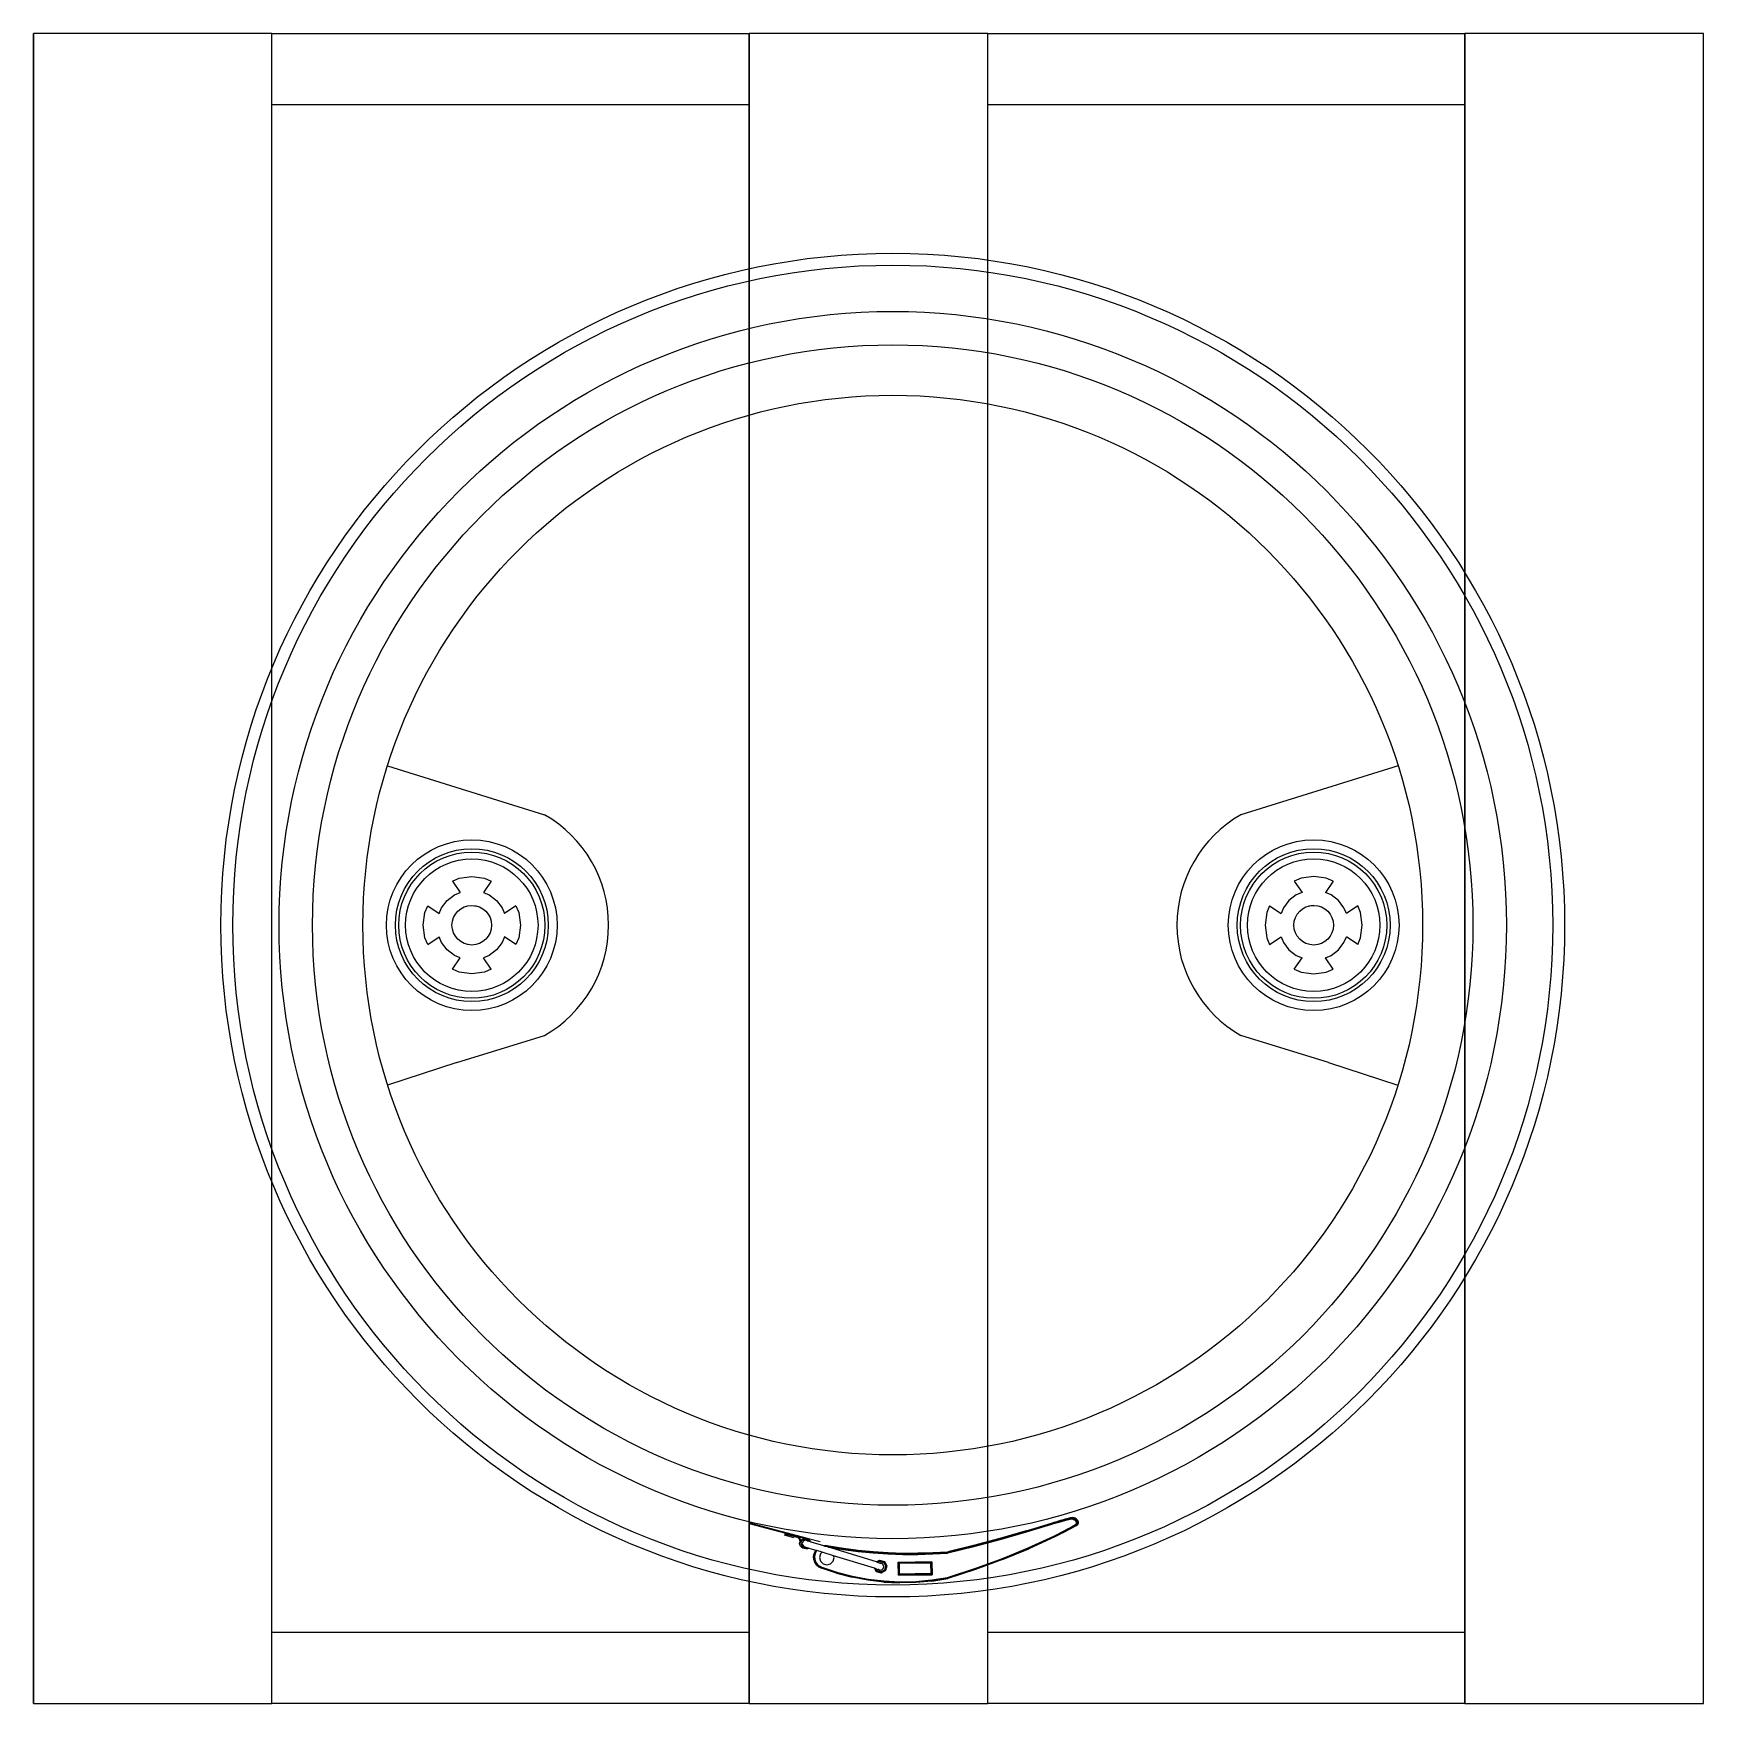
# Model space of a CAD drawing. Header units: millimetres. Extents: x 19989 to 114677, y -6335 to 49043.
# Drawn here: x 91505 to 92205, y 29902 to 30602 of the extents above; entities that cross this region are included whole.
import ezdxf

# ---------------------------------------------------------------- set-up
doc = ezdxf.new("R2010")
doc.units = ezdxf.units.MM
doc.header["$MEASUREMENT"] = 0
doc.layers.add('Edges', color=7, linetype='Continuous')

# ---------------------------------------------------------------- blocks, each defined once
blk = doc.blocks.new('plasticwaterdrumplan')
at = {"layer": 'Edges'}
for p, q in [((19.145, 3.546), (22.004, 2.658)), ((37.522, 3.546), (34.663, 2.658)), ((20.452, 1.503), (20.68, 1.533)), ((20.68, 1.533), (20.909, 1.503)), ((35.987, 1.533), (35.758, 1.503)), ((36.215, 1.503), (35.987, 1.533)), ((20.327, 1.451), (20.452, 1.503)), ((20.327, 1.451), (20.468, 1.244)), ((20.363, 1.2), (20.468, 1.244)), ((21.034, 1.451), (20.892, 1.244)), ((20.892, 1.244), (20.998, 1.2)), ((20.909, 1.503), (21.034, 1.451)), ((35.758, 1.503), (35.633, 1.451)), ((35.633, 1.451), (35.775, 1.244)), ((35.775, 1.244), (35.669, 1.2)), ((36.341, 1.451), (36.199, 1.244)), ((36.304, 1.2), (36.199, 1.244)), ((36.341, 1.451), (36.215, 1.503)), ((19.828, 0.879), (19.879, 1.004)), ((19.879, 1.004), (20.087, 0.862)), ((20.087, 0.862), (20.13, 0.968)), ((20.13, 0.968), (20.231, 1.099)), ((20.231, 1.099), (20.363, 1.2)), ((20.68, 1.01), (20.773, 0.998)), ((20.998, 1.2), (21.129, 1.099)), ((21.129, 1.099), (21.23, 0.968)), ((21.23, 0.968), (21.274, 0.862)), ((21.481, 1.004), (21.274, 0.862)), ((21.481, 1.004), (21.533, 0.879)), ((35.186, 1.004), (35.134, 0.879)), ((35.186, 1.004), (35.393, 0.862)), ((35.437, 0.968), (35.393, 0.862)), ((35.538, 1.099), (35.437, 0.968)), ((35.669, 1.2), (35.538, 1.099)), ((35.987, 1.01), (35.894, 0.998)), ((36.436, 1.099), (36.304, 1.2)), ((36.537, 0.968), (36.436, 1.099)), ((36.581, 0.862), (36.537, 0.968)), ((36.788, 1.004), (36.581, 0.862)), ((36.839, 0.879), (36.788, 1.004)), ((19.798, 0.65), (19.828, 0.879)), ((19.828, 0.422), (19.798, 0.65)), ((21.533, 0.879), (21.563, 0.65)), ((21.563, 0.65), (21.533, 0.422)), ((35.134, 0.879), (35.104, 0.65)), ((35.104, 0.65), (35.134, 0.422)), ((36.87, 0.65), (36.839, 0.879)), ((36.839, 0.422), (36.87, 0.65)), ((19.879, 0.297), (19.828, 0.422)), ((19.879, 0.297), (20.087, 0.439)), ((20.13, 0.333), (20.087, 0.439)), ((20.231, 0.201), (20.13, 0.333)), ((21.23, 0.333), (21.129, 0.201)), ((21.274, 0.439), (21.23, 0.333)), ((21.481, 0.297), (21.274, 0.439)), ((21.533, 0.422), (21.481, 0.297)), ((35.134, 0.422), (35.186, 0.297)), ((35.186, 0.297), (35.393, 0.439)), ((35.393, 0.439), (35.437, 0.333)), ((35.437, 0.333), (35.538, 0.201)), ((36.436, 0.201), (36.537, 0.333)), ((36.537, 0.333), (36.581, 0.439)), ((36.788, 0.297), (36.581, 0.439)), ((36.788, 0.297), (36.839, 0.422)), ((20.363, 0.101), (20.231, 0.201)), ((20.327, -0.15), (20.468, 0.057)), ((20.468, 0.057), (20.363, 0.101)), ((20.998, 0.101), (20.892, 0.057)), ((21.034, -0.15), (20.892, 0.057)), ((21.129, 0.201), (20.998, 0.101)), ((35.538, 0.201), (35.669, 0.101)), ((35.633, -0.15), (35.775, 0.057)), ((35.669, 0.101), (35.775, 0.057)), ((36.199, 0.057), (36.304, 0.101)), ((36.341, -0.15), (36.199, 0.057)), ((36.304, 0.101), (36.436, 0.201)), ((20.452, -0.202), (20.327, -0.15)), ((20.68, -0.232), (20.452, -0.202)), ((20.909, -0.202), (20.68, -0.232)), ((21.034, -0.15), (20.909, -0.202)), ((35.633, -0.15), (35.758, -0.202)), ((35.758, -0.202), (35.987, -0.232)), ((35.987, -0.232), (36.215, -0.202)), ((36.215, -0.202), (36.341, -0.15)), ((20.411, -1.849), (22.004, -1.354)), ((36.256, -1.849), (34.663, -1.354)), ((20.411, -1.849), (19.15, -2.256)), ((36.256, -1.849), (37.517, -2.256)), ((25.724, -10.226), (26.594, -10.46)), ((25.728, -10.213), (26.776, -10.493)), ((30.757, -10.364), (31.23, -10.219)), ((31.231, -10.222), (30.758, -10.366)), ((31.232, -10.225), (30.759, -10.369)), ((31.234, -10.229), (30.761, -10.373)), ((31.235, -10.233), (30.763, -10.377)), ((30.764, -10.382), (31.304, -10.217)), ((31.263, -10.209), (31.23, -10.219)), ((31.264, -10.211), (31.231, -10.222)), ((31.265, -10.214), (31.232, -10.225)), ((31.267, -10.218), (31.234, -10.229)), ((31.269, -10.223), (31.235, -10.233)), ((31.263, -10.209), (31.297, -10.199)), ((31.298, -10.201), (31.264, -10.211)), ((31.299, -10.204), (31.265, -10.214)), ((31.3, -10.208), (31.267, -10.218)), ((31.302, -10.213), (31.269, -10.223)), ((31.297, -10.199), (31.331, -10.189)), ((31.331, -10.191), (31.298, -10.201)), ((31.332, -10.194), (31.299, -10.204)), ((31.334, -10.198), (31.3, -10.208)), ((31.335, -10.203), (31.302, -10.213)), ((31.304, -10.217), (31.337, -10.208)), ((31.364, -10.179), (31.331, -10.189)), ((31.365, -10.182), (31.331, -10.191)), ((31.366, -10.185), (31.332, -10.194)), ((31.367, -10.189), (31.334, -10.198)), ((31.369, -10.193), (31.335, -10.203)), ((31.337, -10.208), (31.404, -10.189)), ((31.398, -10.17), (31.364, -10.179)), ((31.399, -10.172), (31.365, -10.182)), ((31.4, -10.175), (31.366, -10.185)), ((31.401, -10.179), (31.367, -10.189)), ((31.402, -10.184), (31.369, -10.193)), ((31.398, -10.17), (31.432, -10.161)), ((31.433, -10.163), (31.399, -10.172)), ((31.434, -10.166), (31.4, -10.175)), ((31.435, -10.17), (31.401, -10.179)), ((31.436, -10.175), (31.402, -10.184)), ((31.404, -10.189), (31.437, -10.18)), ((31.466, -10.152), (31.432, -10.161)), ((31.467, -10.154), (31.433, -10.163)), ((31.467, -10.157), (31.434, -10.166)), ((31.468, -10.161), (31.435, -10.17)), ((31.469, -10.166), (31.436, -10.175)), ((31.437, -10.18), (31.504, -10.162)), ((31.5, -10.143), (31.466, -10.152)), ((31.501, -10.146), (31.467, -10.154)), ((31.501, -10.149), (31.467, -10.157)), ((31.502, -10.153), (31.468, -10.161)), ((31.503, -10.157), (31.469, -10.166)), ((31.5, -10.143), (31.534, -10.134)), ((31.535, -10.137), (31.501, -10.146)), ((31.535, -10.14), (31.501, -10.149)), ((31.536, -10.144), (31.502, -10.153)), ((31.537, -10.149), (31.503, -10.157)), ((31.504, -10.162), (31.538, -10.154)), ((31.508, -10.331), (31.542, -10.312)), ((31.547, -10.316), (31.513, -10.334)), ((31.552, -10.319), (31.517, -10.338)), ((31.556, -10.322), (31.521, -10.34)), ((31.559, -10.324), (31.524, -10.343)), ((31.568, -10.126), (31.534, -10.134)), ((31.569, -10.129), (31.535, -10.137)), ((31.569, -10.132), (31.535, -10.14)), ((31.57, -10.136), (31.536, -10.144)), ((31.571, -10.141), (31.537, -10.149)), ((31.538, -10.154), (31.591, -10.141)), ((31.542, -10.312), (31.609, -10.274)), ((31.581, -10.297), (31.547, -10.316)), ((31.586, -10.3), (31.552, -10.319)), ((31.59, -10.302), (31.556, -10.322)), ((31.593, -10.305), (31.559, -10.324)), ((31.561, -10.325), (31.596, -10.306)), ((31.603, -10.118), (31.568, -10.126)), ((31.601, -10.121), (31.569, -10.129)), ((31.599, -10.125), (31.569, -10.132)), ((31.597, -10.13), (31.57, -10.136)), ((31.594, -10.135), (31.571, -10.141)), ((31.615, -10.277), (31.581, -10.297)), ((31.62, -10.281), (31.586, -10.3)), ((31.624, -10.283), (31.59, -10.302)), ((31.594, -10.135), (31.591, -10.141)), ((31.591, -10.141), (31.604, -10.145)), ((31.627, -10.285), (31.593, -10.305)), ((31.597, -10.13), (31.594, -10.135)), ((31.61, -10.14), (31.594, -10.135)), ((31.63, -10.287), (31.596, -10.306)), ((31.599, -10.125), (31.597, -10.13)), ((31.616, -10.135), (31.597, -10.13)), ((31.601, -10.121), (31.599, -10.125)), ((31.621, -10.131), (31.599, -10.125)), ((31.603, -10.118), (31.601, -10.121)), ((31.625, -10.128), (31.601, -10.121)), ((31.603, -10.118), (31.628, -10.125)), ((31.627, -10.126), (31.603, -10.118)), ((31.604, -10.145), (31.623, -10.153)), ((31.609, -10.274), (31.665, -10.242)), ((31.63, -10.148), (31.61, -10.14)), ((31.648, -10.258), (31.615, -10.277)), ((31.616, -10.135), (31.621, -10.131)), ((31.637, -10.143), (31.616, -10.135)), ((31.653, -10.261), (31.62, -10.281)), ((31.621, -10.131), (31.625, -10.128)), ((31.643, -10.14), (31.621, -10.131)), ((31.623, -10.153), (31.639, -10.162)), ((31.657, -10.264), (31.624, -10.283)), ((31.625, -10.128), (31.627, -10.126)), ((31.647, -10.137), (31.625, -10.128)), ((31.627, -10.126), (31.628, -10.125)), ((31.65, -10.135), (31.627, -10.126)), ((31.661, -10.266), (31.627, -10.285)), ((31.651, -10.134), (31.628, -10.125)), ((31.647, -10.158), (31.63, -10.148)), ((31.663, -10.268), (31.63, -10.287)), ((31.643, -10.14), (31.637, -10.143)), ((31.654, -10.154), (31.637, -10.143)), ((31.639, -10.162), (31.652, -10.174)), ((31.647, -10.137), (31.643, -10.14)), ((31.661, -10.151), (31.643, -10.14)), ((31.65, -10.135), (31.647, -10.137)), ((31.666, -10.148), (31.647, -10.137)), ((31.661, -10.17), (31.647, -10.158)), ((31.673, -10.244), (31.648, -10.258)), ((31.65, -10.135), (31.651, -10.134)), ((31.669, -10.146), (31.65, -10.135)), ((31.67, -10.146), (31.651, -10.134)), ((31.652, -10.174), (31.662, -10.187)), ((31.681, -10.245), (31.653, -10.261)), ((31.661, -10.151), (31.654, -10.154)), ((31.669, -10.167), (31.654, -10.154)), ((31.688, -10.246), (31.657, -10.264)), ((31.666, -10.148), (31.661, -10.151)), ((31.675, -10.164), (31.661, -10.151)), ((31.671, -10.184), (31.661, -10.17)), ((31.693, -10.247), (31.661, -10.266)), ((31.662, -10.187), (31.667, -10.201)), ((31.663, -10.268), (31.697, -10.248)), ((31.696, -10.248), (31.663, -10.268)), ((31.668, -10.233), (31.665, -10.242)), ((31.665, -10.242), (31.673, -10.244)), ((31.669, -10.146), (31.666, -10.148)), ((31.681, -10.161), (31.666, -10.148)), ((31.667, -10.201), (31.67, -10.216)), ((31.67, -10.216), (31.668, -10.233)), ((31.669, -10.146), (31.67, -10.146)), ((31.684, -10.16), (31.669, -10.146)), ((31.669, -10.167), (31.675, -10.164)), ((31.679, -10.181), (31.669, -10.167)), ((31.67, -10.146), (31.685, -10.159)), ((31.677, -10.199), (31.671, -10.184)), ((31.673, -10.244), (31.677, -10.231)), ((31.673, -10.244), (31.681, -10.245)), ((31.675, -10.164), (31.681, -10.161)), ((31.686, -10.178), (31.675, -10.164)), ((31.679, -10.215), (31.677, -10.199)), ((31.677, -10.231), (31.679, -10.215)), ((31.686, -10.178), (31.679, -10.181)), ((31.685, -10.196), (31.679, -10.181)), ((31.681, -10.161), (31.684, -10.16)), ((31.692, -10.176), (31.681, -10.161)), ((31.681, -10.245), (31.686, -10.231)), ((31.681, -10.245), (31.688, -10.246)), ((31.684, -10.16), (31.685, -10.159)), ((31.695, -10.175), (31.684, -10.16)), ((31.696, -10.175), (31.685, -10.159)), ((31.693, -10.194), (31.685, -10.196)), ((31.688, -10.213), (31.685, -10.196)), ((31.692, -10.176), (31.686, -10.178)), ((31.693, -10.194), (31.686, -10.178)), ((31.686, -10.231), (31.688, -10.213)), ((31.686, -10.231), (31.693, -10.23)), ((31.695, -10.212), (31.688, -10.213)), ((31.688, -10.246), (31.693, -10.23)), ((31.688, -10.246), (31.693, -10.247)), ((31.695, -10.175), (31.692, -10.176)), ((31.698, -10.193), (31.692, -10.176)), ((31.698, -10.193), (31.693, -10.194)), ((31.695, -10.212), (31.693, -10.194)), ((31.693, -10.23), (31.695, -10.212)), ((31.693, -10.247), (31.699, -10.229)), ((31.693, -10.23), (31.699, -10.229)), ((31.693, -10.247), (31.696, -10.248)), ((31.695, -10.175), (31.696, -10.175)), ((31.702, -10.192), (31.695, -10.175)), ((31.701, -10.211), (31.695, -10.212)), ((31.703, -10.192), (31.696, -10.175)), ((31.696, -10.248), (31.702, -10.229)), ((31.696, -10.248), (31.697, -10.248)), ((31.697, -10.248), (31.703, -10.229)), ((31.702, -10.192), (31.698, -10.193)), ((31.701, -10.211), (31.698, -10.193)), ((31.699, -10.229), (31.701, -10.211)), ((31.699, -10.229), (31.702, -10.229)), ((31.704, -10.21), (31.701, -10.211)), ((31.702, -10.192), (31.703, -10.192)), ((31.704, -10.21), (31.702, -10.192)), ((31.702, -10.229), (31.704, -10.21)), ((31.702, -10.229), (31.703, -10.229)), ((31.703, -10.192), (31.706, -10.21)), ((31.706, -10.21), (31.703, -10.229)), ((31.704, -10.21), (31.706, -10.21)), ((26.359, -10.433), (26.532, -10.48)), ((26.364, -10.414), (26.537, -10.46)), ((26.537, -10.46), (26.532, -10.48)), ((26.537, -10.46), (26.59, -10.474)), ((26.599, -10.478), (26.59, -10.474)), ((26.594, -10.46), (26.602, -10.462)), ((26.607, -10.483), (26.599, -10.478)), ((26.616, -10.47), (26.602, -10.462)), ((26.602, -10.462), (26.745, -10.5)), ((26.607, -10.483), (26.614, -10.489)), ((26.621, -10.495), (26.614, -10.489)), ((26.623, -10.475), (26.616, -10.47)), ((26.628, -10.503), (26.621, -10.495)), ((26.629, -10.48), (26.623, -10.475)), ((26.633, -10.51), (26.628, -10.503)), ((26.635, -10.486), (26.629, -10.48)), ((26.638, -10.518), (26.633, -10.51)), ((26.64, -10.492), (26.635, -10.486)), ((26.642, -10.527), (26.638, -10.518)), ((26.645, -10.498), (26.64, -10.492)), ((26.641, -10.59), (26.644, -10.566)), ((26.646, -10.615), (26.641, -10.59)), ((26.645, -10.536), (26.642, -10.527)), ((26.644, -10.566), (26.654, -10.544)), ((26.649, -10.506), (26.645, -10.498)), ((26.646, -10.539), (26.645, -10.536)), ((26.65, -10.545), (26.646, -10.539)), ((26.658, -10.638), (26.646, -10.615)), ((26.653, -10.513), (26.649, -10.506)), ((26.65, -10.545), (26.649, -10.55)), ((26.658, -10.529), (26.65, -10.545)), ((26.656, -10.521), (26.653, -10.513)), ((26.654, -10.544), (26.67, -10.525)), ((26.658, -10.529), (26.656, -10.521)), ((26.662, -10.571), (26.66, -10.586)), ((26.66, -10.586), (26.663, -10.604)), ((26.668, -10.557), (26.662, -10.571)), ((26.663, -10.604), (26.673, -10.622)), ((26.679, -10.543), (26.668, -10.557)), ((26.67, -10.525), (26.692, -10.511)), ((26.673, -10.622), (26.688, -10.639)), ((26.696, -10.532), (26.679, -10.543)), ((26.696, -10.564), (26.688, -10.594)), ((26.688, -10.594), (26.696, -10.625)), ((26.692, -10.511), (26.717, -10.502)), ((26.718, -10.525), (26.696, -10.532)), ((26.718, -10.541), (26.696, -10.564)), ((26.696, -10.625), (26.718, -10.648)), ((26.717, -10.502), (26.745, -10.5)), ((26.742, -10.523), (26.718, -10.525)), ((26.749, -10.533), (26.718, -10.541)), ((26.767, -10.527), (26.742, -10.523)), ((26.745, -10.5), (26.773, -10.504)), ((26.745, -10.5), (26.772, -10.507)), ((26.78, -10.541), (26.749, -10.533)), ((26.791, -10.536), (26.767, -10.527)), ((26.8, -10.515), (26.772, -10.507)), ((26.773, -10.504), (26.8, -10.515)), ((26.776, -10.493), (27.012, -10.557)), ((26.776, -10.493), (26.8, -10.515)), ((26.78, -10.541), (26.805, -10.549)), ((26.811, -10.55), (26.791, -10.536)), ((26.8, -10.515), (26.823, -10.531)), ((26.811, -10.55), (26.805, -10.549)), ((26.812, -10.551), (26.811, -10.55)), ((26.812, -10.551), (26.846, -10.561)), ((26.823, -10.531), (26.841, -10.551)), ((26.841, -10.551), (26.846, -10.561)), ((26.846, -10.561), (27.073, -10.631)), ((27.073, -10.631), (27.115, -10.627)), ((27.114, -10.63), (27.115, -10.627)), ((27.169, -10.638), (27.115, -10.627)), ((29.804, -10.627), (29.334, -10.745)), ((30.282, -10.5), (29.804, -10.627)), ((30.283, -10.502), (29.805, -10.63)), ((30.284, -10.505), (29.806, -10.633)), ((30.285, -10.509), (29.807, -10.637)), ((30.286, -10.514), (29.808, -10.641)), ((29.809, -10.646), (30.288, -10.519)), ((30.757, -10.364), (30.282, -10.5)), ((30.758, -10.366), (30.283, -10.502)), ((30.759, -10.369), (30.284, -10.505)), ((30.761, -10.373), (30.285, -10.509)), ((30.763, -10.377), (30.286, -10.514)), ((30.288, -10.519), (30.764, -10.382)), ((30.797, -10.67), (31.262, -10.457)), ((31.266, -10.461), (30.801, -10.674)), ((31.27, -10.464), (30.804, -10.678)), ((31.273, -10.468), (30.807, -10.681)), ((31.276, -10.47), (30.809, -10.684)), ((31.278, -10.472), (30.811, -10.686)), ((31.262, -10.457), (31.333, -10.422)), ((31.302, -10.443), (31.266, -10.461)), ((31.306, -10.447), (31.27, -10.464)), ((31.309, -10.45), (31.273, -10.468)), ((31.312, -10.452), (31.276, -10.47)), ((31.314, -10.454), (31.278, -10.472)), ((31.337, -10.426), (31.302, -10.443)), ((31.342, -10.429), (31.306, -10.447)), ((31.345, -10.432), (31.309, -10.45)), ((31.348, -10.435), (31.312, -10.452)), ((31.314, -10.454), (31.35, -10.436)), ((31.333, -10.422), (31.403, -10.386)), ((31.373, -10.408), (31.337, -10.426)), ((31.377, -10.411), (31.342, -10.429)), ((31.381, -10.414), (31.345, -10.432)), ((31.384, -10.417), (31.348, -10.435)), ((31.35, -10.436), (31.386, -10.418)), ((31.408, -10.39), (31.373, -10.408)), ((31.413, -10.393), (31.377, -10.411)), ((31.416, -10.396), (31.381, -10.414)), ((31.419, -10.398), (31.384, -10.417)), ((31.422, -10.4), (31.386, -10.418)), ((31.403, -10.386), (31.438, -10.368)), ((31.443, -10.371), (31.408, -10.39)), ((31.448, -10.375), (31.413, -10.393)), ((31.451, -10.378), (31.416, -10.396)), ((31.454, -10.38), (31.419, -10.398)), ((31.422, -10.4), (31.457, -10.382)), ((31.438, -10.368), (31.508, -10.331)), ((31.478, -10.353), (31.443, -10.371)), ((31.483, -10.356), (31.448, -10.375)), ((31.486, -10.359), (31.451, -10.378)), ((31.489, -10.361), (31.454, -10.38)), ((31.457, -10.382), (31.492, -10.363)), ((31.513, -10.334), (31.478, -10.353)), ((31.517, -10.338), (31.483, -10.356)), ((31.521, -10.34), (31.486, -10.359)), ((31.524, -10.343), (31.489, -10.361)), ((31.527, -10.344), (31.492, -10.363)), ((31.561, -10.325), (31.527, -10.344)), ((26.676, -10.658), (26.658, -10.638)), ((26.699, -10.674), (26.676, -10.658)), ((26.688, -10.639), (26.708, -10.653)), ((26.725, -10.684), (26.699, -10.674)), ((26.708, -10.653), (26.731, -10.662)), ((26.718, -10.648), (26.772, -10.664)), ((26.753, -10.689), (26.725, -10.684)), ((26.731, -10.662), (26.756, -10.665)), ((26.781, -10.686), (26.753, -10.689)), ((26.756, -10.665), (26.772, -10.664)), ((26.772, -10.664), (26.81, -10.676)), ((26.806, -10.678), (26.781, -10.686)), ((26.81, -10.676), (26.806, -10.678)), ((26.81, -10.676), (26.933, -10.714)), ((26.902, -10.773), (26.891, -10.827)), ((26.891, -10.827), (26.896, -10.882)), ((26.894, -10.827), (26.891, -10.827)), ((26.894, -10.827), (26.904, -10.774)), ((26.898, -10.882), (26.894, -10.827)), ((26.897, -10.828), (26.894, -10.827)), ((26.896, -10.882), (26.914, -10.935)), ((26.898, -10.882), (26.896, -10.882)), ((26.897, -10.828), (26.907, -10.775)), ((26.901, -10.881), (26.897, -10.828)), ((26.902, -10.828), (26.897, -10.828)), ((26.901, -10.881), (26.898, -10.882)), ((26.916, -10.933), (26.898, -10.882)), ((26.906, -10.88), (26.901, -10.881)), ((26.919, -10.932), (26.901, -10.881)), ((26.926, -10.723), (26.902, -10.773)), ((26.902, -10.773), (26.904, -10.774)), ((26.902, -10.828), (26.911, -10.776)), ((26.906, -10.88), (26.902, -10.828)), ((26.904, -10.774), (26.928, -10.725)), ((26.904, -10.774), (26.907, -10.775)), ((26.906, -10.828), (26.916, -10.778)), ((26.91, -10.879), (26.906, -10.828)), ((26.923, -10.93), (26.906, -10.88)), ((26.907, -10.775), (26.931, -10.726)), ((26.907, -10.775), (26.911, -10.776)), ((26.927, -10.928), (26.91, -10.879)), ((26.911, -10.776), (26.934, -10.729)), ((26.921, -10.779), (26.912, -10.828)), ((26.912, -10.828), (26.916, -10.878)), ((26.916, -10.778), (26.938, -10.731)), ((26.916, -10.878), (26.932, -10.925)), ((26.919, -10.932), (26.916, -10.933)), ((26.923, -10.93), (26.919, -10.932)), ((26.95, -10.976), (26.919, -10.932)), ((26.943, -10.734), (26.921, -10.779)), ((26.953, -10.974), (26.923, -10.93)), ((26.933, -10.714), (26.926, -10.723)), ((26.928, -10.725), (26.926, -10.723)), ((26.956, -10.97), (26.927, -10.928)), ((26.928, -10.725), (26.936, -10.715)), ((26.931, -10.726), (26.928, -10.725)), ((26.931, -10.726), (26.94, -10.716)), ((26.934, -10.729), (26.931, -10.726)), ((26.932, -10.925), (26.96, -10.967)), ((26.936, -10.715), (26.933, -10.714)), ((26.934, -10.729), (26.944, -10.717)), ((26.94, -10.716), (26.936, -10.715)), ((26.938, -10.731), (26.949, -10.719)), ((26.944, -10.717), (26.94, -10.716)), ((26.955, -10.72), (26.943, -10.734)), ((26.949, -10.719), (26.944, -10.717)), ((26.955, -10.72), (26.949, -10.719)), ((27.048, -10.749), (26.955, -10.72)), ((27.018, -10.779), (27, -10.846)), ((27, -10.846), (27.018, -10.913)), ((27.048, -10.749), (27.018, -10.779)), ((27.018, -10.913), (27.067, -10.962)), ((27.259, -10.814), (27.048, -10.749)), ((27.078, -10.633), (27.073, -10.631)), ((27.078, -10.633), (27.114, -10.63)), ((27.087, -10.635), (27.078, -10.633)), ((27.087, -10.635), (27.114, -10.633)), ((27.098, -10.639), (27.087, -10.635)), ((27.098, -10.639), (27.114, -10.638)), ((27.11, -10.643), (27.098, -10.639)), ((27.11, -10.643), (27.114, -10.642)), ((27.114, -10.633), (27.114, -10.63)), ((27.114, -10.63), (27.168, -10.64)), ((27.114, -10.633), (27.168, -10.643)), ((27.114, -10.638), (27.114, -10.633)), ((27.114, -10.638), (27.167, -10.648)), ((27.114, -10.642), (27.166, -10.652)), ((27.148, -10.654), (27.114, -10.642)), ((27.165, -10.658), (27.148, -10.654)), ((28.039, -10.928), (27.148, -10.654)), ((27.165, -10.658), (27.434, -10.702)), ((27.435, -10.697), (27.166, -10.652)), ((27.436, -10.692), (27.167, -10.648)), ((27.437, -10.684), (27.168, -10.64)), ((27.436, -10.688), (27.168, -10.643)), ((27.437, -10.682), (27.169, -10.638)), ((27.201, -10.962), (27.25, -10.913)), ((27.25, -10.913), (27.268, -10.846)), ((27.268, -10.846), (27.259, -10.814)), ((28.001, -11.042), (27.259, -10.814)), ((27.434, -10.702), (27.704, -10.737)), ((27.705, -10.732), (27.435, -10.697)), ((27.706, -10.723), (27.436, -10.688)), ((27.705, -10.727), (27.436, -10.692)), ((27.437, -10.682), (27.706, -10.717)), ((27.706, -10.72), (27.437, -10.684)), ((27.704, -10.737), (27.975, -10.764)), ((27.976, -10.754), (27.705, -10.727)), ((27.976, -10.759), (27.705, -10.732)), ((27.706, -10.717), (27.977, -10.744)), ((27.977, -10.746), (27.706, -10.72)), ((27.976, -10.75), (27.706, -10.723)), ((27.975, -10.764), (28.247, -10.782)), ((28.248, -10.767), (27.976, -10.75)), ((28.248, -10.772), (27.976, -10.754)), ((28.247, -10.776), (27.976, -10.759)), ((28.248, -10.762), (27.977, -10.744)), ((28.248, -10.764), (27.977, -10.746)), ((28.039, -10.928), (28.095, -10.896)), ((28.045, -10.93), (28.039, -10.928)), ((28.096, -10.901), (28.045, -10.93)), ((28.052, -10.932), (28.045, -10.93)), ((28.096, -10.907), (28.052, -10.932)), ((28.097, -10.911), (28.057, -10.934)), ((28.097, -10.914), (28.061, -10.935)), ((28.065, -10.936), (28.098, -10.917)), ((28.095, -10.896), (28.182, -10.919)), ((28.179, -10.924), (28.096, -10.901)), ((28.096, -10.907), (28.096, -10.901)), ((28.176, -10.928), (28.096, -10.907)), ((28.097, -10.911), (28.096, -10.907)), ((28.173, -10.931), (28.097, -10.911)), ((28.097, -10.914), (28.097, -10.911)), ((28.171, -10.934), (28.097, -10.914)), ((28.098, -10.917), (28.097, -10.914)), ((28.098, -10.917), (28.169, -10.936)), ((28.173, -10.931), (28.171, -10.934)), ((28.176, -10.928), (28.173, -10.931)), ((28.212, -11), (28.173, -10.931)), ((28.179, -10.924), (28.176, -10.928)), ((28.217, -10.999), (28.176, -10.928)), ((28.222, -10.998), (28.179, -10.924)), ((28.182, -10.919), (28.228, -10.998)), ((28.519, -10.785), (28.247, -10.776)), ((28.247, -10.782), (28.519, -10.791)), ((28.248, -10.762), (28.52, -10.77)), ((28.52, -10.773), (28.248, -10.764)), ((28.52, -10.776), (28.248, -10.767)), ((28.519, -10.781), (28.248, -10.772)), ((28.433, -10.932), (29.046, -10.923)), ((28.436, -11.169), (28.433, -10.932)), ((28.433, -10.932), (28.438, -10.937)), ((29.041, -10.928), (28.438, -10.937)), ((28.792, -10.781), (28.519, -10.781)), ((28.792, -10.785), (28.519, -10.785)), ((28.519, -10.791), (28.792, -10.791)), ((28.52, -10.77), (28.791, -10.77)), ((28.791, -10.773), (28.52, -10.773)), ((28.792, -10.776), (28.52, -10.776)), ((29.063, -10.762), (28.791, -10.77)), ((29.063, -10.764), (28.791, -10.773)), ((29.063, -10.768), (28.792, -10.776)), ((29.063, -10.772), (28.792, -10.781)), ((29.064, -10.777), (28.792, -10.785)), ((28.792, -10.791), (29.064, -10.782)), ((29.036, -10.933), (29.041, -10.928)), ((29.041, -10.928), (29.046, -10.923)), ((29.044, -11.155), (29.041, -10.928)), ((29.046, -10.923), (29.049, -11.16)), ((29.063, -10.762), (29.334, -10.745)), ((29.334, -10.747), (29.063, -10.764)), ((29.335, -10.75), (29.063, -10.768)), ((29.326, -10.756), (29.063, -10.772)), ((29.327, -10.76), (29.064, -10.777)), ((29.064, -10.782), (29.328, -10.765)), ((29.335, -10.754), (29.326, -10.756)), ((29.326, -10.756), (29.327, -10.76)), ((29.327, -10.761), (29.332, -10.759)), ((29.332, -10.759), (29.327, -10.76)), ((29.327, -10.76), (29.327, -10.761)), ((29.327, -10.761), (29.328, -10.765)), ((29.328, -10.766), (29.336, -10.764)), ((29.328, -10.765), (29.336, -10.764)), ((29.328, -10.765), (29.328, -10.766)), ((29.332, -10.759), (29.335, -10.759)), ((29.805, -10.63), (29.334, -10.747)), ((29.334, -10.747), (29.334, -10.745)), ((29.335, -10.75), (29.334, -10.747)), ((29.806, -10.633), (29.335, -10.75)), ((29.807, -10.637), (29.335, -10.754)), ((29.808, -10.641), (29.335, -10.759)), ((29.335, -10.754), (29.335, -10.75)), ((29.335, -10.754), (29.335, -10.759)), ((29.335, -10.759), (29.336, -10.764)), ((29.336, -10.764), (29.809, -10.646)), ((29.827, -11.048), (30.318, -10.868)), ((30.321, -10.872), (29.83, -11.053)), ((30.324, -10.876), (29.832, -11.057)), ((30.327, -10.879), (29.834, -11.061)), ((30.329, -10.882), (29.836, -11.063)), ((30.33, -10.884), (29.837, -11.066)), ((30.318, -10.868), (30.797, -10.67)), ((30.801, -10.674), (30.321, -10.872)), ((30.804, -10.678), (30.324, -10.876)), ((30.807, -10.681), (30.327, -10.879)), ((30.809, -10.684), (30.329, -10.882)), ((30.33, -10.884), (30.811, -10.686)), ((26.916, -10.933), (26.914, -10.935)), ((26.914, -10.935), (26.945, -10.98)), ((26.947, -10.979), (26.916, -10.933)), ((26.945, -10.98), (26.947, -10.979)), ((26.945, -10.98), (26.987, -11.016)), ((26.947, -10.979), (26.95, -10.976)), ((26.989, -11.014), (26.947, -10.979)), ((26.95, -10.976), (26.953, -10.974)), ((26.99, -11.011), (26.95, -10.976)), ((26.993, -11.008), (26.953, -10.974)), ((26.995, -11.004), (26.956, -10.97)), ((26.96, -10.967), (26.998, -10.999)), ((26.989, -11.014), (26.987, -11.016)), ((26.987, -11.016), (27.037, -11.04)), ((26.99, -11.011), (26.989, -11.014)), ((27.038, -11.038), (26.989, -11.014)), ((26.993, -11.008), (26.99, -11.011)), ((27.039, -11.035), (26.99, -11.011)), ((27.041, -11.031), (26.993, -11.008)), ((27.043, -11.026), (26.995, -11.004)), ((26.998, -10.999), (27.045, -11.022)), ((27.038, -11.038), (27.037, -11.04)), ((27.314, -11.133), (27.037, -11.04)), ((27.314, -11.13), (27.038, -11.038)), ((27.315, -11.127), (27.039, -11.035)), ((27.316, -11.123), (27.041, -11.031)), ((27.318, -11.119), (27.043, -11.026)), ((27.045, -11.022), (27.319, -11.114)), ((27.067, -10.962), (27.134, -10.98)), ((27.134, -10.98), (27.201, -10.962)), ((27.597, -11.204), (27.314, -11.13)), ((27.314, -11.133), (27.596, -11.206)), ((27.597, -11.2), (27.315, -11.127)), ((27.598, -11.196), (27.316, -11.123)), ((27.599, -11.192), (27.318, -11.119)), ((27.319, -11.114), (27.6, -11.187)), ((27.883, -11.259), (27.596, -11.206)), ((27.884, -11.254), (27.597, -11.2)), ((27.883, -11.257), (27.597, -11.204)), ((27.884, -11.25), (27.598, -11.196)), ((27.885, -11.245), (27.599, -11.192)), ((27.6, -11.187), (27.886, -11.24)), ((28.038, -11.107), (28.001, -11.042)), ((28.008, -11.044), (28.001, -11.042)), ((28.008, -11.044), (28.042, -11.103)), ((28.015, -11.047), (28.008, -11.044)), ((28.015, -11.047), (28.045, -11.098)), ((28.021, -11.048), (28.015, -11.047)), ((28.021, -11.048), (28.048, -11.095)), ((28.025, -11.05), (28.021, -11.048)), ((28.025, -11.05), (28.05, -11.092)), ((28.028, -11.051), (28.025, -11.05)), ((28.028, -11.051), (28.052, -11.09)), ((28.029, -11.051), (28.028, -11.051)), ((28.052, -11.09), (28.029, -11.051)), ((28.029, -11.051), (28.068, -11.063)), ((28.126, -11.13), (28.038, -11.107)), ((28.045, -11.098), (28.042, -11.103)), ((28.042, -11.103), (28.125, -11.125)), ((28.048, -11.095), (28.045, -11.098)), ((28.045, -11.098), (28.124, -11.12)), ((28.05, -11.092), (28.048, -11.095)), ((28.048, -11.095), (28.124, -11.115)), ((28.052, -11.09), (28.05, -11.092)), ((28.05, -11.092), (28.123, -11.112)), ((28.057, -10.934), (28.052, -10.932)), ((28.123, -11.109), (28.052, -11.09)), ((28.061, -10.935), (28.057, -10.934)), ((28.065, -10.936), (28.061, -10.935)), ((28.065, -10.936), (28.106, -10.949)), ((28.078, -11.066), (28.068, -11.063)), ((28.078, -11.066), (28.086, -11.068)), ((28.086, -11.068), (28.088, -11.069)), ((28.088, -11.069), (28.093, -11.071)), ((28.093, -11.071), (28.096, -11.071)), ((28.096, -11.071), (28.099, -11.072)), ((28.099, -11.072), (28.101, -11.073)), ((28.106, -11.074), (28.101, -11.073)), ((28.106, -10.949), (28.107, -10.949)), ((28.106, -11.074), (28.137, -11.069)), ((28.107, -10.949), (28.11, -10.95)), ((28.11, -10.95), (28.112, -10.951)), ((28.112, -10.951), (28.115, -10.952)), ((28.145, -10.962), (28.115, -10.952)), ((28.187, -11.072), (28.123, -11.109)), ((28.123, -11.112), (28.189, -11.074)), ((28.123, -11.112), (28.123, -11.109)), ((28.124, -11.115), (28.123, -11.112)), ((28.124, -11.115), (28.192, -11.076)), ((28.124, -11.12), (28.196, -11.079)), ((28.124, -11.12), (28.124, -11.115)), ((28.125, -11.125), (28.124, -11.12)), ((28.125, -11.125), (28.2, -11.082)), ((28.204, -11.085), (28.126, -11.13)), ((28.137, -11.069), (28.161, -11.048)), ((28.166, -10.986), (28.145, -10.962)), ((28.161, -11.048), (28.172, -11.018)), ((28.172, -11.018), (28.166, -10.986)), ((28.171, -10.934), (28.169, -10.936)), ((28.169, -10.936), (28.206, -11)), ((28.209, -11), (28.171, -10.934)), ((28.206, -11), (28.187, -11.072)), ((28.189, -11.074), (28.187, -11.072)), ((28.189, -11.074), (28.209, -11)), ((28.192, -11.076), (28.189, -11.074)), ((28.192, -11.076), (28.212, -11)), ((28.196, -11.079), (28.192, -11.076)), ((28.196, -11.079), (28.217, -10.999)), ((28.2, -11.082), (28.196, -11.079)), ((28.2, -11.082), (28.222, -10.998)), ((28.228, -10.998), (28.204, -11.085)), ((28.206, -11), (28.209, -11)), ((28.209, -11), (28.212, -11)), ((28.212, -11), (28.217, -10.999)), ((28.217, -10.999), (28.222, -10.998)), ((28.436, -11.169), (29.049, -11.16)), ((28.441, -11.163), (28.436, -11.169)), ((28.438, -10.937), (28.441, -11.163)), ((28.438, -10.937), (28.443, -10.941)), ((29.044, -11.155), (28.441, -11.163)), ((28.446, -11.158), (28.441, -11.163)), ((29.036, -10.933), (28.443, -10.941)), ((28.443, -10.941), (28.446, -11.158)), ((28.443, -10.941), (28.447, -10.946)), ((29.039, -11.15), (28.446, -11.158)), ((28.45, -11.154), (28.446, -11.158)), ((29.032, -10.937), (28.447, -10.946)), ((28.447, -10.946), (28.45, -10.949)), ((28.447, -10.946), (28.45, -11.154)), ((29.029, -10.941), (28.45, -10.949)), ((28.45, -10.949), (28.453, -11.151)), ((28.45, -10.949), (28.453, -10.951)), ((29.035, -11.146), (28.45, -11.154)), ((28.453, -11.151), (28.45, -11.154)), ((28.453, -10.951), (29.026, -10.943)), ((28.456, -11.148), (28.453, -10.951)), ((29.031, -11.143), (28.453, -11.151)), ((28.456, -11.148), (28.453, -11.151)), ((29.029, -11.14), (28.456, -11.148)), ((29.026, -10.943), (29.029, -10.941)), ((29.026, -10.943), (29.029, -11.14)), ((29.029, -10.941), (29.032, -10.937)), ((29.031, -11.143), (29.029, -10.941)), ((29.031, -11.143), (29.029, -11.14)), ((29.035, -11.146), (29.031, -11.143)), ((29.032, -10.937), (29.036, -10.933)), ((29.035, -11.146), (29.032, -10.937)), ((29.039, -11.15), (29.035, -11.146)), ((29.039, -11.15), (29.036, -10.933)), ((29.044, -11.155), (29.039, -11.15)), ((29.043, -11.254), (29.327, -11.208)), ((29.049, -11.16), (29.044, -11.155)), ((29.327, -11.213), (29.044, -11.259)), ((29.329, -11.218), (29.045, -11.264)), ((29.331, -11.222), (29.045, -11.268)), ((29.332, -11.225), (29.045, -11.271)), ((29.046, -11.274), (29.333, -11.227)), ((29.327, -11.208), (29.33, -11.207)), ((29.327, -11.211), (29.327, -11.208)), ((29.327, -11.211), (29.33, -11.21)), ((29.327, -11.211), (29.327, -11.213)), ((29.331, -11.212), (29.327, -11.213)), ((29.327, -11.213), (29.329, -11.216)), ((29.83, -11.053), (29.329, -11.216)), ((29.329, -11.216), (29.329, -11.218)), ((29.329, -11.218), (29.33, -11.22)), ((29.33, -11.21), (29.827, -11.048)), ((29.832, -11.057), (29.33, -11.22)), ((29.33, -11.207), (29.33, -11.21)), ((29.33, -11.21), (29.331, -11.212)), ((29.33, -11.22), (29.331, -11.222)), ((29.331, -11.222), (29.332, -11.225)), ((29.834, -11.061), (29.332, -11.225)), ((29.332, -11.225), (29.333, -11.227)), ((29.836, -11.063), (29.333, -11.227)), ((29.333, -11.227), (29.334, -11.23)), ((29.837, -11.066), (29.334, -11.23)), ((28.173, -11.291), (27.883, -11.257)), ((28.172, -11.294), (27.883, -11.259)), ((28.173, -11.283), (27.884, -11.25)), ((28.173, -11.288), (27.884, -11.254)), ((28.174, -11.279), (27.885, -11.245)), ((27.886, -11.24), (28.174, -11.273)), ((28.172, -11.294), (28.464, -11.307)), ((28.464, -11.297), (28.173, -11.283)), ((28.464, -11.301), (28.173, -11.288)), ((28.464, -11.304), (28.173, -11.291)), ((28.174, -11.273), (28.464, -11.287)), ((28.464, -11.292), (28.174, -11.279)), ((28.464, -11.287), (28.754, -11.28)), ((28.754, -11.286), (28.464, -11.292)), ((28.755, -11.29), (28.464, -11.297)), ((28.755, -11.295), (28.464, -11.301)), ((28.755, -11.298), (28.464, -11.304)), ((28.755, -11.3), (28.464, -11.307)), ((28.754, -11.28), (29.043, -11.254)), ((29.044, -11.259), (28.754, -11.286)), ((29.045, -11.264), (28.755, -11.29)), ((29.045, -11.268), (28.755, -11.295)), ((29.045, -11.271), (28.755, -11.298)), ((29.046, -11.274), (28.755, -11.3))]:
    blk.add_line(p, q, dxfattribs=at)
for centre, radius in [((28.334, 0.652), 12.215), ((28.334, 0.652), 11.999), ((28.334, 0.652), 11.157), ((28.334, 0.652), 10.549), ((28.334, 0.652), 9.633), ((20.68, 0.65), 1.552), ((35.987, 0.65), 1.552), ((20.68, 0.65), 1.39), ((20.68, 0.65), 1.329), ((20.68, 0.65), 1.204), ((35.987, 0.65), 1.39), ((35.987, 0.65), 1.329), ((35.987, 0.65), 1.204), ((20.68, 0.65), 0.36), ((35.987, 0.65), 0.36)]:
    blk.add_circle(centre, radius, dxfattribs=at)
for centre, start, end in [((20.855, 0.652), 299.8169, 60.1831), ((35.812, 0.652), 119.8169, 240.1831)]:
    blk.add_arc(centre, 2.312, start, end, dxfattribs=at)

msp = doc.modelspace()

# ---------------------------------------------------------------- linework, layer by layer
for points in [[(91505.22, 29901.93), (91505.22, 30601.93)], [(91605.22, 30601.93), (91505.22, 30601.93), (91505.22, 29901.93), (91605.22, 29901.93), (91605.22, 30601.93)], [(91605.22, 29901.93), (91605.22, 30601.93)], [(91805.22, 30571.93), (91605.22, 30571.93), (91605.22, 30601.93), (91805.22, 30601.93), (91805.22, 30571.93)], [(91805.22, 29901.93), (91805.22, 30601.93)], [(91905.22, 30601.93), (91805.22, 30601.93), (91805.22, 29901.93), (91905.22, 29901.93), (91905.22, 30601.93)], [(91905.22, 29901.93), (91905.22, 30601.93)], [(92105.22, 30571.93), (91905.22, 30571.93), (91905.22, 30601.93), (92105.22, 30601.93), (92105.22, 30571.93)], [(92105.22, 29901.93), (92105.22, 30601.93)], [(92205.22, 30601.93), (92105.22, 30601.93), (92105.22, 29901.93), (92205.22, 29901.93), (92205.22, 30601.93)], [(92205.22, 29901.93), (92205.22, 30601.93)], [(91805.22, 29901.93), (91605.22, 29901.93), (91605.22, 29931.93), (91805.22, 29931.93), (91805.22, 29901.93)], [(92105.22, 29901.93), (91905.22, 29901.93), (91905.22, 29931.93), (92105.22, 29931.93), (92105.22, 29901.93)]]:
    msp.add_lwpolyline(points)

# ---------------------------------------------------------------- block references
at = {"xscale": 23.05147426977291, "yscale": 23.05147426977291, "zscale": 23.05147426977291}
msp.add_blockref('plasticwaterdrumplan', (91212.25, 30213.18), dxfattribs=at)

doc.saveas('drawing.dxf')
